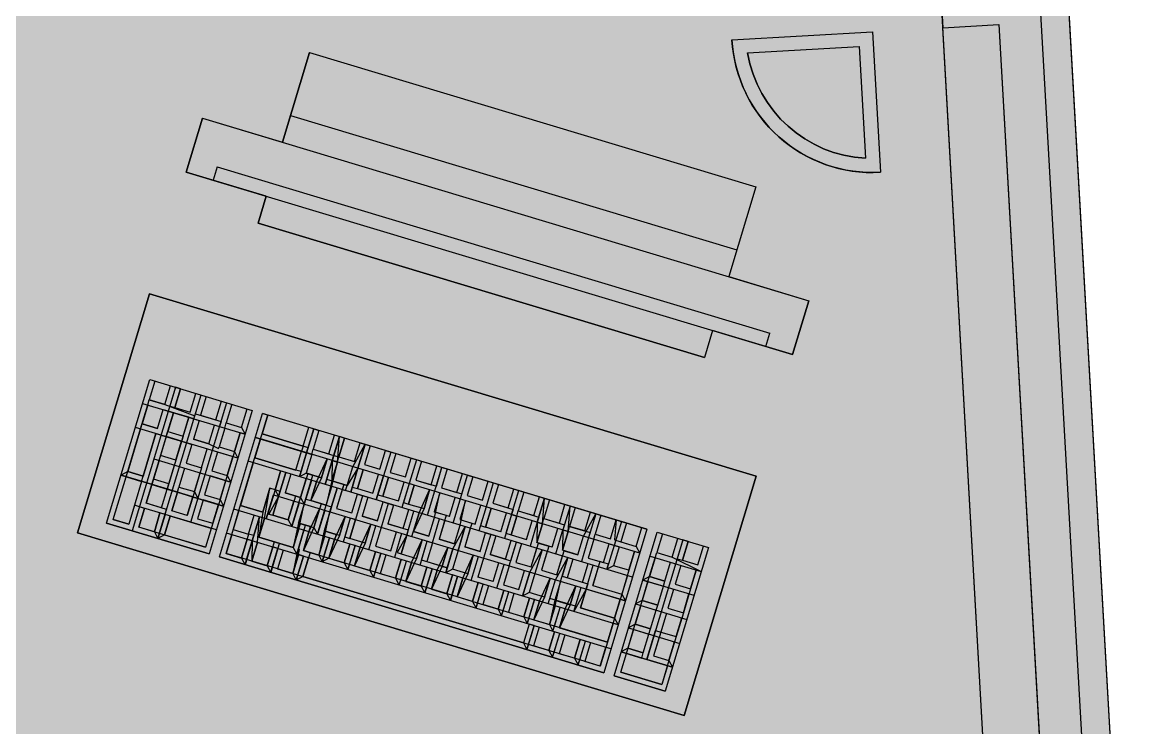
# Model space of a CAD drawing. Header units: millimetres. Extents: x 0 to 199210, y 0 to 94205.
# Drawn here: x 102421 to 103210, y 10388 to 10889 of the extents above; entities that cross this region are included whole.
import ezdxf

# ---------------------------------------------------------------- set-up
doc = ezdxf.new("R2010")
doc.units = ezdxf.units.MM
doc.layers.get('Defpoints').update_dxf_attribs({"color": 142})
doc.layers.add('0-L-FUR', color=11, linetype='Continuous')
doc.layers.add('2. WAL', color=2, linetype='Continuous')
picture_1 = doc.add_image_def('image1.jpg', size_in_pixel=(707, 1000))

# ---------------------------------------------------------------- blocks, each defined once
blk = doc.blocks.new('230713_3_desk')
at = {"layer": '2. WAL'}
h = blk.add_hatch(color=255, dxfattribs=at)
h.dxf.hatch_style = 1
edge = h.paths.add_edge_path()
edge.add_line((850, 0), (850, -190))
edge.add_line((850, -190), (1160, -190))
edge.add_line((1160, -190), (1160, -200))
edge.add_line((1160, -200), (1169, -190))
edge.add_line((1169, -190), (1175, -190))
edge.add_arc((-3232.5, -400), 4412.5, -2.72786, 2.72786, ccw=False)
edge.add_line((1175, -610), (1169, -610))
edge.add_line((1169, -610), (1160, -600))
edge.add_line((1160, -600), (1160, -610))
edge.add_line((1160, -610), (850, -610))
edge.add_line((850, -610), (850, -967.67))
edge.add_arc((858.95, -1117.41), 150, 79.99266, 93.42245, ccw=False)
edge.add_line((885.02, -969.69), (885.02, -974.79))
edge.add_line((885.02, -974.79), (927.33, -973.48))
edge.add_arc((2727.24, -991.48), 1800, 172.28745, 179.42698, ccw=False)
edge.add_line((943.52, -749.92), (1034.2, -746.68))
edge.add_arc((1034.2, -729.91), 16.77, 243.57004, 270, ccw=False)
edge.add_arc((1035.94, -726.41), 20.67, 219.80557, 243.57004, ccw=False)
edge.add_arc((1038.66, -724.15), 24.21, 199.04355, 219.80557, ccw=False)
edge.add_arc((1042.92, -722.68), 28.72, 180, 199.04355, ccw=False)
edge.add_arc((1042.92, -722.95), 28.72, 151.36457, 179.45034, ccw=False)
edge.add_arc((1035.94, -718.94), 20.67, 116.42996, 151.85045, ccw=False)
edge.add_arc((1034.2, -715.44), 16.77, 90, 116.42996, ccw=False)
edge.add_line((1034.2, -698.68), (1093.5, -698.68))
edge.add_line((1093.5, -698.68), (1091.33, -691.19))
edge.add_line((1091.33, -691.19), (1086.47, -692.77))
edge.add_arc((1218.9, -622.33), 150, 188.8187, 208.00734, ccw=False)
edge.add_line((1070.68, -645.33), (1076.07, -643.57))
edge.add_line((1076.07, -643.57), (1074.52, -638.8))
edge.add_line((1074.52, -638.8), (1103.05, -629.53))
edge.add_line((1103.05, -629.53), (1104.6, -634.3))
edge.add_line((1104.6, -634.3), (1110, -632.55))
edge.add_arc((976.56, -701.07), 150, 7.99266, 27.1813, ccw=False)
edge.add_line((1125.11, -680.21), (1120.21, -681.8))
edge.add_line((1120.21, -681.8), (1126.28, -698.68))
edge.add_line((1126.28, -698.68), (1262.2, -698.68))
edge.add_arc((1262.2, -1285.13), 586.45, 87.80986, 90, ccw=False)
edge.add_arc((1273.32, -994.51), 295.62, 84.7249, 87.80986, ccw=False)
edge.add_arc((1289.59, -818.26), 118.63, 77.37038, 84.7249, ccw=False)
edge.add_arc((1288.4, -722.68), 33.8, 22.72725, 36.63222, ccw=False)
edge.add_line((1319.58, -709.62), (1339.03, -709.62))
edge.add_arc((1339.03, -785.92), 76.3, 28.15329, 90, ccw=False)
edge.add_line((1406.31, -749.92), (1440.89, -749.92))
edge.add_arc((1440.89, -759.92), 10, 7.43298, 90, ccw=False)
edge.add_arc((-334.07, -991.48), 1800, 6.65759, 7.43298, ccw=False)
edge.add_arc((1558.81, -889.9), 150, 116.8187, 134.43551, ccw=False)
edge.add_line((1491.14, -756.04), (1494.47, -760.63))
edge.add_line((1494.47, -760.63), (1498.53, -757.68))
edge.add_line((1498.53, -757.68), (1516.17, -781.95))
edge.add_line((1516.17, -781.95), (1512.1, -784.9))
edge.add_line((1512.1, -784.9), (1515.44, -789.49))
edge.add_arc((1409.04, -683.76), 150, 295.99266, 315.1813, ccw=False)
edge.add_line((1474.78, -818.59), (1471.77, -814.46))
edge.add_line((1471.77, -814.46), (1458.21, -824.96))
edge.add_arc((-334.07, -991.48), 1800, -5.21409, 5.30802, ccw=False)
edge.add_line((1458.49, -1155.06), (1471.81, -1165.39))
edge.add_line((1471.81, -1165.39), (1474.84, -1161.23))
edge.add_arc((1409.1, -1296.05), 150, 44.8187, 64.00734, ccw=False)
edge.add_line((1515.5, -1190.32), (1512.16, -1194.91))
edge.add_line((1512.16, -1194.91), (1516.23, -1197.87))
edge.add_line((1516.23, -1197.87), (1498.59, -1222.14))
edge.add_line((1498.59, -1222.14), (1494.53, -1219.18))
edge.add_line((1494.53, -1219.18), (1491.2, -1223.77))
edge.add_arc((1558.87, -1089.91), 150, 225.71071, 243.1813, ccw=False)
edge.add_arc((-334.07, -991.48), 1800, 352.65482, 353.43485, ccw=False)
edge.add_arc((1441.24, -1220.33), 10, 270, 352.65482, ccw=False)
edge.add_line((1441.24, -1230.33), (1406.31, -1230.33))
edge.add_arc((1339.03, -1194.33), 76.3, 270, 331.84671, ccw=False)
edge.add_line((1339.03, -1270.63), (1319.58, -1270.63))
edge.add_arc((1288.4, -1257.57), 33.8, 325.79676, 337.27275, ccw=False)
edge.add_arc((1315.13, -1276.57), 1.23, 282.5659, 360, ccw=False)
edge.add_arc((1289.59, -1161.98), 118.63, 275.2751, 282.5659, ccw=False)
edge.add_arc((1273.32, -985.74), 295.62, 272.19014, 275.2751, ccw=False)
edge.add_arc((1262.2, -695.12), 586.45, 270, 272.19014, ccw=False)
edge.add_line((1262.2, -1281.57), (1126.28, -1281.57))
edge.add_line((1126.28, -1281.57), (1120.21, -1298.44))
edge.add_line((1120.21, -1298.44), (1125.11, -1300.03))
edge.add_arc((976.56, -1279.18), 150, 332.8187, 352.00734, ccw=False)
edge.add_line((1110, -1347.7), (1104.6, -1345.94))
edge.add_line((1104.6, -1345.94), (1103.05, -1350.72))
edge.add_line((1103.05, -1350.72), (1074.52, -1341.45))
edge.add_line((1074.52, -1341.45), (1076.07, -1336.67))
edge.add_line((1076.07, -1336.67), (1070.68, -1334.92))
edge.add_arc((1218.9, -1357.92), 150, 151.99266, 171.1813, ccw=False)
edge.add_line((1086.47, -1287.48), (1091.33, -1289.06))
edge.add_line((1091.33, -1289.06), (1093.5, -1281.57))
edge.add_line((1093.5, -1281.57), (1034.2, -1281.57))
edge.add_arc((1034.2, -1264.8), 16.77, 243.57004, 270, ccw=False)
edge.add_arc((1035.94, -1261.31), 20.67, 219.80557, 243.57004, ccw=False)
edge.add_arc((1038.66, -1259.04), 24.21, 199.04355, 219.80557, ccw=False)
edge.add_arc((1042.92, -1257.57), 28.72, 180, 199.04355, ccw=False)
edge.add_arc((1042.92, -1257.84), 28.72, 151.36457, 179.45034, ccw=False)
edge.add_arc((1035.94, -1253.83), 20.67, 116.42996, 151.85045, ccw=False)
edge.add_arc((1034.2, -1250.34), 16.77, 90, 116.42996, ccw=False)
edge.add_line((1034.2, -1233.57), (943.15, -1230.33))
edge.add_arc((2727.24, -991.48), 1800, 180.4774, 187.62518, ccw=False)
edge.add_line((927.3, -1006.48), (885.02, -1005.16))
edge.add_line((885.02, -1005.16), (885.02, -1010.31))
edge.add_arc((858.95, -862.59), 150, 266.57755, 280.00734, ccw=False)
edge.add_line((850, -1012.33), (850, -2355))
edge.add_line((850, -2355), (181.32, -2355))
edge.add_line((181.32, -2355), (181.32, -2517.28))
edge.add_arc((161.32, -2517.28), 20, -90, 0, ccw=False)
edge.add_line((161.32, -2537.29), (151.32, -2537.29))
edge.add_arc((151.32, -2517.28), 20, 180, 270, ccw=False)
edge.add_line((131.31, -2517.28), (131.31, -2355))
edge.add_line((131.31, -2355), (111.31, -2355))
edge.add_line((111.31, -2355), (111.31, -2528.8))
edge.add_arc((71.31, -2528.8), 40, 294.83459, 360, ccw=False)
edge.add_arc((-101.34, -2230.73), 384.31, 240.46434, 299.53566, ccw=False)
edge.add_arc((-273.99, -2528.8), 40, 180, 245.16541, ccw=False)
edge.add_line((-314, -2528.8), (-314, -2355))
edge.add_line((-314, -2355), (-334, -2355))
edge.add_line((-334, -2355), (-334, -2517.28))
edge.add_arc((-354, -2517.28), 20, -90, 0, ccw=False)
edge.add_line((-354, -2537.29), (-364, -2537.29))
edge.add_arc((-364, -2517.28), 20, 180, 270, ccw=False)
edge.add_line((-384.01, -2517.28), (-384.01, -2355))
edge.add_line((-384.01, -2355), (-850, -2355))
edge.add_line((-850, -2355), (-850, -1012.33))
edge.add_arc((-858.95, -862.59), 150, 259.99266, 273.42245, ccw=False)
edge.add_line((-885.02, -1010.31), (-885.02, -1005.16))
edge.add_line((-885.02, -1005.16), (-927.3, -1006.48))
edge.add_arc((-2727.24, -991.48), 1800, 352.37482, 359.5226, ccw=False)
edge.add_line((-943.15, -1230.33), (-1034.2, -1233.57))
edge.add_arc((-1034.2, -1250.34), 16.77, 63.57004, 90, ccw=False)
edge.add_arc((-1035.74, -1253.93), 20.67, 28.65303, 64.19026, ccw=False)
edge.add_arc((-1042.92, -1257.57), 28.72, 0, 28.14955, ccw=False)
edge.add_arc((-1042.92, -1257.29), 28.72, 331.36457, 359.45034, ccw=False)
edge.add_arc((-1035.94, -1261.31), 20.67, 296.42996, 331.85045, ccw=False)
edge.add_arc((-1034.2, -1264.8), 16.77, 270, 296.42996, ccw=False)
edge.add_line((-1034.2, -1281.57), (-1093.5, -1281.57))
edge.add_line((-1093.5, -1281.57), (-1091.33, -1289.06))
edge.add_line((-1091.33, -1289.06), (-1086.47, -1287.48))
edge.add_arc((-1218.9, -1357.92), 150, 8.8187, 28.00734, ccw=False)
edge.add_line((-1070.68, -1334.92), (-1076.07, -1336.67))
edge.add_line((-1076.07, -1336.67), (-1074.52, -1341.45))
edge.add_line((-1074.52, -1341.45), (-1103.05, -1350.72))
edge.add_line((-1103.05, -1350.72), (-1104.6, -1345.94))
edge.add_line((-1104.6, -1345.94), (-1110, -1347.7))
edge.add_arc((-976.56, -1279.18), 150, 187.99266, 207.1813, ccw=False)
edge.add_line((-1125.11, -1300.03), (-1120.21, -1298.44))
edge.add_line((-1120.21, -1298.44), (-1126.28, -1281.57))
edge.add_line((-1126.28, -1281.57), (-1262.2, -1281.57))
edge.add_arc((-1262.2, -695.12), 586.45, 267.80986, 270, ccw=False)
edge.add_arc((-1273.32, -985.74), 295.62, 264.7249, 267.80986, ccw=False)
edge.add_arc((-1289.59, -1161.98), 118.63, 257.37038, 264.7249, ccw=False)
edge.add_arc((-1288.4, -1257.57), 33.8, 202.72725, 216.63222, ccw=False)
edge.add_line((-1319.58, -1270.63), (-1339.03, -1270.63))
edge.add_arc((-1339.03, -1194.33), 76.3, 208.15329, 270, ccw=False)
edge.add_line((-1406.31, -1230.33), (-1441.24, -1230.33))
edge.add_arc((-1441.24, -1220.33), 10, 187.34518, 270, ccw=False)
edge.add_arc((334.07, -991.48), 1800, 186.56515, 187.34518, ccw=False)
edge.add_arc((-1558.87, -1089.91), 150, 296.8187, 314.28929, ccw=False)
edge.add_line((-1491.2, -1223.77), (-1494.53, -1219.18))
edge.add_line((-1494.53, -1219.18), (-1498.59, -1222.14))
edge.add_line((-1498.59, -1222.14), (-1516.23, -1197.87))
edge.add_line((-1516.23, -1197.87), (-1512.16, -1194.91))
edge.add_line((-1512.16, -1194.91), (-1515.5, -1190.32))
edge.add_arc((-1409.1, -1296.05), 150, 115.99266, 135.1813, ccw=False)
edge.add_line((-1474.84, -1161.23), (-1471.81, -1165.39))
edge.add_line((-1471.81, -1165.39), (-1458.49, -1155.06))
edge.add_arc((334.07, -991.48), 1800, 174.69198, 185.21409, ccw=False)
edge.add_line((-1458.21, -824.96), (-1471.77, -814.46))
edge.add_line((-1471.77, -814.46), (-1474.78, -818.59))
edge.add_arc((-1409.04, -683.76), 150, 224.8187, 244.00734, ccw=False)
edge.add_line((-1515.44, -789.49), (-1512.1, -784.9))
edge.add_line((-1512.1, -784.9), (-1516.17, -781.95))
edge.add_line((-1516.17, -781.95), (-1498.53, -757.68))
edge.add_line((-1498.53, -757.68), (-1494.47, -760.63))
edge.add_line((-1494.47, -760.63), (-1491.14, -756.04))
edge.add_arc((-1558.81, -889.9), 150, 45.56449, 63.1813, ccw=False)
edge.add_arc((334.07, -991.48), 1800, 172.56702, 173.34241, ccw=False)
edge.add_arc((-1440.89, -759.92), 10, 90, 172.56702, ccw=False)
edge.add_line((-1440.89, -749.92), (-1406.31, -749.92))
edge.add_arc((-1339.03, -785.92), 76.3, 90, 151.84671, ccw=False)
edge.add_line((-1339.03, -709.62), (-1319.58, -709.62))
edge.add_arc((-1288.4, -722.68), 33.8, 145.79676, 157.27275, ccw=False)
edge.add_arc((-1315.13, -703.68), 1.23, 102.5659, 180, ccw=False)
edge.add_arc((-1289.59, -818.26), 118.63, 95.2751, 102.5659, ccw=False)
edge.add_arc((-1273.32, -994.51), 295.62, 92.19014, 95.2751, ccw=False)
edge.add_arc((-1262.2, -1285.13), 586.45, 90, 92.19014, ccw=False)
edge.add_line((-1262.2, -698.68), (-1126.28, -698.68))
edge.add_line((-1126.28, -698.68), (-1120.21, -681.8))
edge.add_line((-1120.21, -681.8), (-1125.11, -680.21))
edge.add_arc((-976.56, -701.07), 150, 152.8187, 172.00734, ccw=False)
edge.add_line((-1110, -632.55), (-1104.6, -634.3))
edge.add_line((-1104.6, -634.3), (-1103.05, -629.53))
edge.add_line((-1103.05, -629.53), (-1074.52, -638.8))
edge.add_line((-1074.52, -638.8), (-1076.07, -643.57))
edge.add_line((-1076.07, -643.57), (-1070.68, -645.33))
edge.add_arc((-1218.9, -622.33), 150, 331.99266, 351.1813, ccw=False)
edge.add_line((-1086.47, -692.77), (-1091.33, -691.19))
edge.add_line((-1091.33, -691.19), (-1093.5, -698.68))
edge.add_line((-1093.5, -698.68), (-1034.2, -698.68))
edge.add_arc((-1034.2, -715.44), 16.77, 63.57004, 90, ccw=False)
edge.add_arc((-1035.74, -719.04), 20.67, 28.65303, 64.19026, ccw=False)
edge.add_arc((-1042.92, -722.68), 28.72, 0, 28.14955, ccw=False)
edge.add_arc((-1042.92, -722.4), 28.72, 331.36457, 359.45034, ccw=False)
edge.add_arc((-1035.94, -726.41), 20.67, 296.42996, 331.85045, ccw=False)
edge.add_arc((-1034.2, -729.91), 16.77, 270, 296.42996, ccw=False)
edge.add_line((-1034.2, -746.68), (-943.52, -749.92))
edge.add_arc((-2727.24, -991.48), 1800, 0.57302, 7.71255, ccw=False)
edge.add_line((-927.33, -973.48), (-885.02, -974.79))
edge.add_line((-885.02, -974.79), (-885.02, -969.69))
edge.add_arc((-858.95, -1117.41), 150, 86.57755, 100.00734, ccw=False)
edge.add_line((-850, -967.67), (-850, -610))
edge.add_line((-850, -610), (-1160, -610))
edge.add_line((-1160, -610), (-1160, -600))
edge.add_line((-1160, -600), (-1169, -610))
edge.add_line((-1169, -610), (-1175, -610))
edge.add_arc((3232.5, -400), 4412.5, 177.27214, 182.72786, ccw=False)
edge.add_line((-1175, -190), (-1169, -190))
edge.add_line((-1169, -190), (-1160, -200))
edge.add_line((-1160, -200), (-1160, -190))
edge.add_line((-1160, -190), (-850, -190))
edge.add_line((-850, -190), (-850, 0))
edge.add_line((-850, 0), (850, 0))
edge = h.paths.add_edge_path()
edge.add_arc((71.31, -2635.13), 40, 290.13677, 360, ccw=False)
edge.add_arc((-101.34, -2255.25), 457.17, 245.93495, 294.06505, ccw=False)
edge.add_arc((-273.99, -2635.13), 40, 180, 249.86323, ccw=False)
edge.add_arc((-273.99, -2635.13), 40, 69.86323, 180, ccw=False)
edge.add_arc((-101.34, -2252.78), 379.63, 245.25947, 294.74053)
edge.add_arc((71.31, -2635.13), 40, 0, 110.13677, ccw=False)
at = {"layer": '0-L-FUR'}
for p, q in [((760, -2335), (760, -1535)), ((309.78, -1576.95), (286.98, -1639.59)), ((309.78, -1576.95), (620.97, -1690.22)), ((610, -1585), (710, -1585)), ((710, -1585), (710, -1685)), ((760, -2285), (760, -1585)), ((760, -1585), (800, -1585)), ((800, -1585), (800, -2285)), ((620.56, -1595), (700, -1595)), ((700, -1595), (700, -1674.44)), ((231.14, -1619.27), (217.46, -1656.86)), ((217.46, -1656.86), (231.14, -1619.27)), ((231.14, -1619.27), (654.01, -1773.18)), ((293.82, -1620.8), (605.01, -1734.07)), ((217.46, -1656.86), (640.33, -1810.77)), ((239.68, -1654.3), (236.26, -1663.7)), ((239.68, -1654.3), (624.95, -1794.53)), ((273.3, -1677.18), (266.45, -1695.97)), ((266.45, -1695.97), (577.65, -1809.24)), ((620.97, -1690.22), (598.17, -1752.86)), ((186.6, -1741.65), (125.91, -1908.39)), ((609.46, -1895.56), (186.6, -1741.65)), ((186.6, -1741.65), (186.6, -1741.65)), ((186.6, -1741.65), (186.6, -1741.65)), ((640.33, -1810.77), (654.01, -1773.18)), ((654.01, -1773.18), (640.33, -1810.77)), ((584.49, -1790.45), (577.65, -1809.24)), ((621.53, -1803.93), (624.95, -1794.53)), ((146.89, -1902.57), (183.31, -1802.49)), ((186.88, -1803.79), (182.11, -1816.9)), ((183.31, -1802.49), (254.78, -1828.51)), ((201.19, -1809), (164.76, -1909.07)), ((192.84, -1820.81), (197.61, -1807.7)), ((204.76, -1810.3), (199.99, -1823.41)), ((210.72, -1827.32), (215.49, -1814.21)), ((180.81, -1820.48), (176.04, -1833.59)), ((177.24, -1819.18), (248.71, -1845.19)), ((192.84, -1820.81), (182.11, -1816.9)), ((182.64, -1915.58), (219.06, -1815.51)), ((206.59, -1905.4), (236.94, -1822.01)), ((222.64, -1816.81), (217.87, -1829.92)), ((228.59, -1833.82), (233.37, -1820.71)), ((186.77, -1837.49), (191.54, -1824.38)), ((198.69, -1826.99), (193.92, -1840.1)), ((212.99, -1832.19), (195.11, -1825.69)), ((195.11, -1825.69), (212.99, -1832.19)), ((209.42, -1830.89), (198.69, -1826.99)), ((199.99, -1823.41), (210.72, -1827.32)), ((217.87, -1829.92), (228.59, -1833.82)), ((254.78, -1828.51), (218.36, -1928.58)), ((240.52, -1823.31), (235.74, -1836.42)), ((246.47, -1840.33), (251.24, -1827.22)), ((174.74, -1837.17), (163.91, -1866.92)), ((163.91, -1866.92), (174.74, -1837.17)), ((242.63, -1861.88), (171.16, -1835.86)), ((186.77, -1837.49), (176.04, -1833.59)), ((204.64, -1844), (209.42, -1830.89)), ((216.57, -1833.49), (211.79, -1846.6)), ((222.52, -1850.51), (227.29, -1837.4)), ((225.51, -1931.18), (261.93, -1831.11)), ((235.74, -1836.42), (246.47, -1840.33)), ((265.51, -1832.41), (260.73, -1845.52)), ((260.73, -1845.52), (265.51, -1832.41)), ((529.97, -1928.67), (261.93, -1831.11)), ((174.63, -1870.83), (185.46, -1841.07)), ((185.46, -1841.07), (174.63, -1870.83)), ((192.62, -1843.67), (187.86, -1856.74)), ((189.04, -1842.37), (206.92, -1848.88)), ((203.34, -1847.58), (192.62, -1843.67)), ((192.62, -1843.67), (203.34, -1847.58)), ((193.92, -1840.1), (204.64, -1844)), ((234.44, -1840), (229.67, -1853.11)), ((240.4, -1857.01), (245.17, -1843.9)), ((260.73, -1845.52), (289.34, -1855.93)), ((289.34, -1855.93), (260.73, -1845.52)), ((289.34, -1855.93), (294.11, -1842.82)), ((289.34, -1855.93), (294.11, -1842.82)), ((291.61, -1860.81), (297.68, -1844.12)), ((297.68, -1844.12), (291.61, -1860.81)), ((301.26, -1845.42), (296.49, -1858.53)), ((301.26, -1845.42), (296.49, -1858.53)), ((198.58, -1860.65), (203.34, -1847.58)), ((210.49, -1850.18), (205.74, -1863.25)), ((222.52, -1850.51), (211.79, -1846.6)), ((216.46, -1867.15), (221.22, -1854.08)), ((229.67, -1853.11), (240.4, -1857.01)), ((259.43, -1849.1), (254.66, -1862.21)), ((254.66, -1862.21), (259.43, -1849.1)), ((291.61, -1860.81), (255.86, -1847.79)), ((255.86, -1847.79), (291.61, -1860.81)), ((523.9, -1945.35), (259.43, -1849.1)), ((288.04, -1859.51), (259.43, -1849.1)), ((307.21, -1862.44), (311.99, -1849.33)), ((307.21, -1862.44), (311.99, -1849.33)), ((309.49, -1867.31), (315.56, -1850.63)), ((315.56, -1850.63), (309.49, -1867.31)), ((319.14, -1851.93), (314.37, -1865.04)), ((319.14, -1851.93), (314.37, -1865.04)), ((186.56, -1860.32), (181.79, -1873.43)), ((182.98, -1859.02), (236.57, -1878.52)), ((198.58, -1860.65), (187.86, -1856.74)), ((228.37, -1856.69), (223.61, -1869.76)), ((234.34, -1873.66), (239.1, -1860.59)), ((254.66, -1862.21), (283.26, -1872.62)), ((283.26, -1872.62), (254.66, -1862.21)), ((283.26, -1872.62), (288.04, -1859.51)), ((283.26, -1872.62), (288.04, -1859.51)), ((285.54, -1877.49), (291.61, -1860.81)), ((291.61, -1860.81), (285.54, -1877.49)), ((295.19, -1862.11), (290.42, -1875.22)), ((295.19, -1862.11), (290.42, -1875.22)), ((296.49, -1858.53), (307.21, -1862.44)), ((296.49, -1858.53), (307.21, -1862.44)), ((325.09, -1868.94), (329.86, -1855.83)), ((325.09, -1868.94), (329.86, -1855.83)), ((333.44, -1857.14), (327.37, -1873.82)), ((327.37, -1873.82), (333.44, -1857.14)), ((336.98, -1858.42), (332.2, -1871.53)), ((342.93, -1875.44), (347.7, -1862.33)), ((176.91, -1875.7), (159.03, -1869.2)), ((159.03, -1869.2), (176.91, -1875.7)), ((163.91, -1866.92), (174.63, -1870.83)), ((163.91, -1866.92), (174.63, -1870.83)), ((192.51, -1877.33), (197.28, -1864.22)), ((204.43, -1866.83), (199.66, -1879.94)), ((205.74, -1863.25), (216.46, -1867.15)), ((223.61, -1869.76), (234.34, -1873.66)), ((253.36, -1865.78), (242.53, -1895.54)), ((253.36, -1865.78), (242.53, -1895.54)), ((517.83, -1962.04), (249.78, -1864.48)), ((301.14, -1879.12), (305.91, -1866.01)), ((301.14, -1879.12), (305.91, -1866.01)), ((303.42, -1884), (309.49, -1867.31)), ((309.49, -1867.31), (303.42, -1884)), ((313.06, -1868.62), (308.29, -1881.73)), ((313.06, -1868.62), (308.29, -1881.73)), ((314.37, -1865.04), (325.09, -1868.94)), ((314.37, -1865.04), (325.09, -1868.94)), ((351.28, -1863.63), (345.2, -1880.31)), ((354.85, -1864.93), (350.08, -1878.04)), ((360.81, -1881.94), (365.58, -1868.83)), ((369.15, -1870.14), (363.08, -1886.82)), ((151.76, -1900.29), (162.61, -1870.5)), ((173.33, -1874.4), (162.49, -1904.2)), ((173.33, -1874.4), (162.61, -1870.5)), ((173.33, -1874.4), (162.61, -1870.5)), ((180.48, -1877), (175.71, -1890.11)), ((176.91, -1875.7), (194.79, -1882.21)), ((194.79, -1882.21), (176.91, -1875.7)), ((191.21, -1880.91), (180.48, -1877)), ((180.48, -1877), (191.21, -1880.91)), ((192.51, -1877.33), (181.79, -1873.43)), ((210.39, -1883.84), (215.16, -1870.73)), ((222.31, -1873.33), (217.54, -1886.44)), ((228.27, -1890.35), (233.04, -1877.24)), ((267.67, -1885.79), (272.43, -1872.72)), ((272.43, -1872.72), (267.67, -1885.79)), ((269.95, -1890.67), (276, -1874.02)), ((276, -1874.02), (269.95, -1890.67)), ((279.58, -1875.32), (274.82, -1888.4)), ((279.58, -1875.32), (274.82, -1888.4)), ((290.42, -1875.22), (301.14, -1879.12)), ((301.14, -1879.12), (290.42, -1875.22)), ((319.02, -1885.63), (323.79, -1872.52)), ((319.02, -1885.63), (323.79, -1872.52)), ((327.37, -1873.82), (321.29, -1890.51)), ((321.29, -1890.51), (327.37, -1873.82)), ((330.9, -1875.11), (326.13, -1888.22)), ((332.2, -1871.53), (342.93, -1875.44)), ((350.08, -1878.04), (360.81, -1881.94)), ((372.73, -1871.44), (367.96, -1884.55)), ((374.89, -1910.01), (387.03, -1876.64)), ((378.68, -1888.45), (383.46, -1875.34)), ((390.61, -1877.94), (385.84, -1891.05)), ((186.44, -1894.02), (191.21, -1880.91)), ((198.36, -1883.51), (193.59, -1896.62)), ((212.66, -1888.72), (194.79, -1882.21)), ((194.79, -1882.21), (212.66, -1888.72)), ((209.09, -1887.41), (198.36, -1883.51)), ((198.36, -1883.51), (209.09, -1887.41)), ((199.66, -1879.94), (210.39, -1883.84)), ((258.02, -1901.18), (264.1, -1884.49)), ((258.02, -1901.18), (264.1, -1884.49)), ((267.67, -1885.79), (264.1, -1884.49)), ((285.55, -1892.3), (290.31, -1879.23)), ((285.55, -1892.3), (290.31, -1879.23)), ((293.88, -1880.53), (287.82, -1897.18)), ((287.82, -1897.18), (293.88, -1880.53)), ((297.46, -1881.83), (292.7, -1894.9)), ((297.46, -1881.83), (292.7, -1894.9)), ((303.43, -1898.81), (308.18, -1885.73)), ((303.43, -1898.81), (308.18, -1885.73)), ((308.29, -1881.73), (319.02, -1885.63)), ((319.02, -1885.63), (308.29, -1881.73)), ((336.86, -1892.12), (341.63, -1879.01)), ((339.13, -1897), (345.2, -1880.31)), ((345.2, -1880.31), (339.13, -1897)), ((348.78, -1881.62), (344.01, -1894.73)), ((354.73, -1898.63), (359.51, -1885.52)), ((367.96, -1884.55), (378.68, -1888.45)), ((392.76, -1916.52), (404.91, -1883.15)), ((396.56, -1894.96), (401.33, -1881.85)), ((408.48, -1884.45), (403.71, -1897.56)), ((174.41, -1893.69), (169.64, -1906.8)), ((224.43, -1911.89), (170.84, -1892.39)), ((186.44, -1894.02), (175.71, -1890.11)), ((204.32, -1900.52), (209.09, -1887.41)), ((216.24, -1890.02), (211.47, -1903.13)), ((230.5, -1895.21), (212.66, -1888.72)), ((212.66, -1888.72), (230.5, -1895.21)), ((226.96, -1893.92), (216.24, -1890.02)), ((216.24, -1890.02), (226.96, -1893.92)), ((217.54, -1886.44), (228.27, -1890.35)), ((222.19, -1907.03), (226.96, -1893.92)), ((260.3, -1906.05), (266.37, -1889.37)), ((266.37, -1889.37), (260.3, -1906.05)), ((269.95, -1890.67), (265.17, -1903.78)), ((269.95, -1890.67), (265.17, -1903.78)), ((266.37, -1889.37), (511.77, -1978.69)), ((274.82, -1888.4), (285.55, -1892.3)), ((285.55, -1892.3), (274.82, -1888.4)), ((311.76, -1887.04), (305.7, -1903.68)), ((305.7, -1903.68), (311.76, -1887.04)), ((315.33, -1888.34), (310.58, -1901.41)), ((315.33, -1888.34), (310.58, -1901.41)), ((321.26, -1905.3), (326.02, -1892.23)), ((329.6, -1893.53), (323.54, -1910.18)), ((326.13, -1888.22), (336.86, -1892.12)), ((363.08, -1886.82), (357.01, -1903.51)), ((366.66, -1888.12), (361.89, -1901.23)), ((372.61, -1905.14), (377.38, -1892.03)), ((385.84, -1891.05), (396.56, -1894.96)), ((414.44, -1901.46), (419.21, -1888.35)), ((422.75, -1889.64), (416.67, -1906.33)), ((426.32, -1890.94), (421.55, -1904.05)), ((151.76, -1900.29), (162.49, -1904.2)), ((180.37, -1910.7), (185.14, -1897.59)), ((188.71, -1898.89), (182.64, -1915.58)), ((187.52, -1913.31), (192.29, -1900.2)), ((220.89, -1910.61), (192.29, -1900.2)), ((204.32, -1900.52), (193.59, -1896.62)), ((241.23, -1899.11), (236.46, -1912.22)), ((241.23, -1899.11), (236.46, -1912.22)), ((505.69, -1995.37), (237.65, -1897.81)), ((242.53, -1895.54), (258.02, -1901.18)), ((258.02, -1901.18), (242.53, -1895.54)), ((275.9, -1907.68), (280.67, -1894.57)), ((275.9, -1907.68), (280.67, -1894.57)), ((284.25, -1895.88), (278.17, -1912.56)), ((278.17, -1912.56), (284.25, -1895.88)), ((287.82, -1897.18), (283.05, -1910.29)), ((287.82, -1897.18), (283.05, -1910.29)), ((292.7, -1894.9), (303.43, -1898.81)), ((303.43, -1898.81), (292.7, -1894.9)), ((293.78, -1914.19), (298.55, -1901.08)), ((293.78, -1914.19), (298.55, -1901.08)), ((310.58, -1901.41), (321.26, -1905.3)), ((333.17, -1894.83), (328.41, -1907.9)), ((339.14, -1911.81), (343.9, -1898.73)), ((347.47, -1900.04), (341.42, -1916.68)), ((344.01, -1894.73), (354.73, -1898.63)), ((351.05, -1901.34), (346.29, -1914.41)), ((361.89, -1901.23), (372.61, -1905.14)), ((384.53, -1894.63), (379.76, -1907.74)), ((390.49, -1911.64), (395.26, -1898.53)), ((402.41, -1901.14), (397.64, -1914.25)), ((403.76, -1897.58), (414.49, -1901.48)), ((432.28, -1907.96), (437.05, -1894.85)), ((434.55, -1912.83), (440.62, -1896.15)), ((444.2, -1897.45), (439.43, -1910.56)), ((450.15, -1914.46), (454.93, -1901.35)), ((548.78, -2062.3), (609.46, -1895.56)), ((609.46, -1895.56), (609.46, -1895.56)), ((609.46, -1895.56), (609.46, -1895.56)), ((125.91, -1908.39), (548.78, -2062.3)), ((125.91, -1908.39), (125.91, -1908.39)), ((125.91, -1908.39), (125.91, -1908.39)), ((146.89, -1902.57), (218.36, -1928.58)), ((180.37, -1910.7), (169.64, -1906.8)), ((211.47, -1903.13), (222.19, -1907.03)), ((247.18, -1916.13), (251.95, -1903.02)), ((247.18, -1916.13), (251.95, -1903.02)), ((255.53, -1904.32), (249.46, -1921)), ((249.46, -1921), (255.53, -1904.32)), ((259.1, -1905.62), (254.33, -1918.73)), ((254.33, -1918.73), (259.1, -1905.62)), ((265.17, -1903.78), (275.9, -1907.68)), ((275.9, -1907.68), (265.17, -1903.78)), ((296.05, -1919.07), (302.12, -1902.38)), ((302.12, -1902.38), (296.05, -1919.07)), ((305.7, -1903.68), (300.93, -1916.79)), ((305.7, -1903.68), (300.93, -1916.79)), ((311.65, -1920.7), (316.43, -1907.59)), ((319.96, -1908.87), (313.89, -1925.56)), ((339.14, -1911.81), (328.41, -1907.9)), ((357.02, -1918.31), (361.78, -1905.24)), ((359.29, -1923.19), (365.35, -1906.54)), ((368.93, -1907.84), (364.17, -1920.92)), ((390.49, -1911.64), (379.76, -1907.74)), ((408.37, -1918.15), (413.14, -1905.04)), ((416.67, -1906.33), (410.6, -1923.01)), ((420.25, -1907.63), (415.48, -1920.74)), ((421.55, -1904.05), (432.28, -1907.96)), ((452.43, -1919.34), (458.5, -1902.66)), ((462.08, -1903.96), (457.31, -1917.07)), ((468.03, -1920.97), (472.8, -1907.86)), ((476.38, -1909.16), (470.31, -1925.85)), ((187.52, -1913.31), (216.12, -1923.72)), ((220.89, -1910.61), (216.12, -1923.72)), ((235.15, -1915.8), (230.38, -1928.91)), ((235.15, -1915.8), (230.38, -1928.91)), ((499.62, -2012.06), (231.58, -1914.5)), ((236.46, -1912.22), (247.18, -1916.13)), ((236.46, -1912.22), (247.18, -1916.13)), ((278.17, -1927.41), (282.94, -1914.3)), ((282.94, -1914.3), (278.17, -1927.41)), ((280.44, -1932.28), (286.52, -1915.6)), ((286.52, -1915.6), (280.44, -1932.28)), ((283.05, -1910.29), (293.78, -1914.19)), ((283.05, -1910.29), (293.78, -1914.19)), ((290.09, -1916.9), (285.32, -1930.01)), ((290.09, -1916.9), (285.32, -1930.01)), ((311.65, -1920.7), (300.93, -1916.79)), ((323.54, -1910.18), (318.77, -1923.29)), ((329.49, -1927.19), (334.26, -1914.08)), ((331.77, -1932.07), (337.84, -1915.38)), ((341.42, -1916.68), (336.64, -1929.79)), ((357.02, -1918.31), (346.29, -1914.41)), ((374.9, -1924.82), (379.65, -1911.75)), ((377.17, -1929.7), (383.23, -1913.05)), ((386.8, -1914.35), (382.05, -1927.42)), ((397.64, -1914.25), (408.37, -1918.15)), ((426.2, -1924.64), (430.98, -1911.53)), ((434.55, -1912.83), (428.48, -1929.52)), ((438.13, -1914.13), (433.36, -1927.24)), ((439.43, -1910.56), (450.15, -1914.46)), ((457.31, -1917.07), (468.03, -1920.97)), ((479.95, -1910.46), (475.18, -1923.57)), ((485.91, -1927.48), (490.68, -1914.37)), ((494.26, -1915.67), (488.18, -1932.35)), ((497.83, -1916.97), (493.06, -1930.08)), ((241.11, -1932.81), (245.88, -1919.7)), ((241.11, -1932.81), (245.88, -1919.7)), ((249.46, -1921), (243.38, -1937.69)), ((243.38, -1937.69), (249.46, -1921)), ((253.03, -1922.31), (248.26, -1935.42)), ((253.03, -1922.31), (248.26, -1935.42)), ((254.33, -1918.73), (278.17, -1927.41)), ((278.17, -1927.41), (254.33, -1918.73)), ((296.05, -1933.91), (300.82, -1920.8)), ((296.05, -1933.91), (300.82, -1920.8)), ((304.39, -1922.1), (298.32, -1938.79)), ((298.32, -1938.79), (304.39, -1922.1)), ((307.97, -1923.4), (303.2, -1936.51)), ((307.97, -1923.4), (303.2, -1936.51)), ((329.49, -1927.19), (318.77, -1923.29)), ((347.37, -1933.7), (352.14, -1920.59)), ((355.72, -1921.89), (349.64, -1938.57)), ((359.29, -1923.19), (354.52, -1936.3)), ((374.9, -1924.82), (364.17, -1920.92)), ((392.77, -1931.33), (397.53, -1918.25)), ((395.05, -1936.2), (401.11, -1919.56)), ((404.68, -1920.86), (399.92, -1933.93)), ((410.61, -1937.82), (415.37, -1924.75)), ((426.2, -1924.64), (415.48, -1920.74)), ((444.08, -1931.15), (448.85, -1918.04)), ((452.43, -1919.34), (446.36, -1936.03)), ((456, -1920.64), (451.23, -1933.75)), ((461.96, -1937.66), (466.73, -1924.55)), ((485.91, -1927.48), (475.18, -1923.57)), ((503.75, -1933.97), (508.52, -1920.86)), ((512.09, -1922.16), (506.02, -1938.85)), ((515.67, -1923.46), (510.9, -1936.57)), ((225.51, -1931.18), (493.55, -2028.74)), ((230.38, -1928.91), (241.11, -1932.81)), ((241.11, -1932.81), (230.38, -1928.91)), ((258.99, -1939.32), (263.76, -1926.21)), ((258.99, -1939.32), (263.76, -1926.21)), ((261.26, -1944.2), (267.33, -1927.51)), ((267.33, -1927.51), (261.26, -1944.2)), ((270.91, -1928.81), (266.14, -1941.92)), ((270.91, -1928.81), (266.14, -1941.92)), ((276.86, -1945.83), (281.64, -1932.72)), ((276.86, -1945.83), (281.64, -1932.72)), ((285.32, -1930.01), (296.05, -1933.91)), ((296.05, -1933.91), (285.32, -1930.01)), ((313.89, -1940.4), (318.66, -1927.29)), ((322.23, -1928.6), (316.16, -1945.28)), ((325.81, -1929.9), (321.04, -1943.01)), ((336.64, -1929.79), (347.37, -1933.7)), ((365.25, -1940.2), (370.02, -1927.09)), ((367.52, -1945.08), (373.59, -1928.39)), ((377.17, -1929.7), (372.4, -1942.81)), ((392.77, -1931.33), (382.05, -1927.42)), ((418.94, -1926.05), (412.89, -1942.7)), ((422.52, -1927.35), (417.76, -1940.42)), ((428.49, -1944.33), (433.25, -1931.25)), ((430.76, -1949.2), (436.82, -1932.56)), ((433.36, -1927.24), (444.08, -1931.15)), ((464.23, -1942.53), (470.31, -1925.85)), ((473.88, -1927.15), (469.11, -1940.26)), ((479.84, -1944.16), (484.61, -1931.05)), ((488.18, -1932.35), (482.11, -1949.04)), ((493.06, -1930.08), (503.75, -1933.97)), ((529.97, -1928.67), (493.55, -2028.74)), ((500.7, -2031.34), (537.12, -1931.27)), ((521.62, -1940.48), (526.4, -1927.37)), ((540.7, -1932.57), (535.93, -1945.68)), ((537.12, -1931.27), (572.88, -1944.28)), ((248.26, -1935.42), (258.99, -1939.32)), ((258.99, -1939.32), (248.26, -1935.42)), ((285.21, -1934.02), (279.14, -1950.7)), ((279.14, -1950.7), (285.21, -1934.02)), ((288.79, -1935.32), (284.01, -1948.43)), ((284.01, -1948.43), (288.79, -1935.32)), ((303.2, -1936.51), (313.89, -1940.4)), ((331.76, -1946.91), (336.53, -1933.8)), ((340.11, -1935.1), (334.04, -1951.79)), ((343.68, -1936.4), (338.91, -1949.51)), ((349.64, -1953.42), (354.41, -1940.31)), ((354.52, -1936.3), (365.25, -1940.2)), ((383.12, -1946.71), (387.9, -1933.6)), ((391.47, -1934.9), (385.4, -1951.59)), ((395.05, -1936.2), (390.27, -1949.31)), ((410.61, -1937.82), (399.92, -1933.93)), ((400.96, -1953.2), (405.73, -1940.09)), ((428.49, -1944.33), (417.76, -1940.42)), ((440.4, -1933.86), (435.64, -1946.93)), ((446.37, -1950.83), (451.12, -1937.76)), ((454.7, -1939.06), (448.64, -1955.71)), ((461.96, -1937.66), (451.23, -1933.75)), ((458.27, -1940.36), (453.52, -1953.44)), ((479.84, -1944.16), (469.11, -1940.26)), ((491.76, -1933.66), (486.99, -1946.77)), ((497.67, -1950.66), (502.45, -1937.55)), ((506.02, -1938.85), (499.95, -1955.53)), ((509.6, -1940.15), (504.83, -1953.26)), ((510.9, -1936.57), (521.62, -1940.48)), ((555, -1937.78), (524.65, -2021.17)), ((546.65, -1949.59), (551.42, -1936.48)), ((558.58, -1939.08), (553.8, -1952.19)), ((266.14, -1941.92), (276.86, -1945.83)), ((276.86, -1945.83), (266.14, -1941.92)), ((284.01, -1948.43), (437.68, -2004.36)), ((437.68, -2004.36), (284.01, -1948.43)), ((321.04, -1943.01), (331.76, -1946.91)), ((351.91, -1958.3), (357.99, -1941.61)), ((361.56, -1942.91), (356.79, -1956.02)), ((367.52, -1959.93), (372.29, -1946.82)), ((375.86, -1948.12), (369.79, -1964.8)), ((372.4, -1942.81), (383.12, -1946.71)), ((403.24, -1958.08), (409.31, -1941.39)), ((412.89, -1942.7), (408.11, -1955.81)), ((418.84, -1959.71), (423.61, -1946.6)), ((421.11, -1964.59), (427.19, -1947.9)), ((435.64, -1946.93), (446.37, -1950.83)), ((464.24, -1957.34), (469, -1944.27)), ((466.52, -1962.22), (472.58, -1945.57)), ((476.15, -1946.87), (471.39, -1959.94)), ((486.99, -1946.77), (497.67, -1950.66)), ((515.55, -1957.16), (520.32, -1944.05)), ((531.05, -1947.96), (566.8, -1960.97)), ((535.93, -1945.68), (546.65, -1949.59)), ((572.88, -1944.28), (536.45, -2044.36)), ((564.53, -1956.09), (569.3, -1942.98)), ((349.64, -1953.42), (338.91, -1949.51)), ((356.79, -1956.02), (367.52, -1959.93)), ((379.44, -1949.42), (374.67, -1962.53)), ((385.39, -1966.43), (390.17, -1953.32)), ((393.74, -1954.62), (387.67, -1971.31)), ((400.96, -1953.2), (390.27, -1949.31)), ((397.28, -1955.91), (392.51, -1969.02)), ((418.84, -1959.71), (408.11, -1955.81)), ((430.76, -1949.2), (425.99, -1962.31)), ((436.72, -1966.22), (441.49, -1953.11)), ((445.06, -1954.41), (438.99, -1971.09)), ((448.64, -1955.71), (443.87, -1968.82)), ((453.52, -1953.44), (464.24, -1957.34)), ((482.12, -1963.85), (486.88, -1950.77)), ((484.39, -1968.72), (490.45, -1952.08)), ((489.23, -1966.43), (493.99, -1953.36)), ((515.55, -1957.16), (504.83, -1953.26)), ((534.63, -1949.26), (529.85, -1962.37)), ((540.58, -1966.27), (545.35, -1953.16)), ((552.5, -1955.76), (547.73, -1968.87)), ((553.8, -1952.19), (564.53, -1956.09)), ((374.67, -1962.53), (385.39, -1966.43)), ((374.67, -1962.53), (385.39, -1966.43)), ((403.23, -1972.92), (408, -1959.81)), ((405.51, -1977.8), (411.58, -1961.12)), ((415.16, -1962.42), (410.38, -1975.53)), ((425.99, -1962.31), (436.72, -1966.22)), ((454.59, -1972.72), (459.37, -1959.61)), ((456.87, -1977.6), (462.94, -1960.91)), ((466.52, -1962.22), (461.75, -1975.33)), ((482.12, -1963.85), (471.39, -1959.94)), ((514.25, -1960.74), (509.49, -1973.81)), ((560.73, -1977.65), (524.98, -1964.64)), ((529.85, -1962.37), (540.58, -1966.27)), ((558.46, -1972.78), (563.23, -1959.67)), ((403.23, -1972.92), (392.51, -1969.02)), ((421.11, -1979.43), (425.88, -1966.32)), ((423.38, -1984.31), (429.46, -1967.62)), ((433.03, -1968.92), (428.26, -1982.03)), ((438.99, -1985.94), (443.76, -1972.83)), ((454.59, -1972.72), (443.87, -1968.82)), ((472.47, -1979.23), (477.24, -1966.12)), ((474.75, -1984.11), (480.82, -1967.42)), ((479.62, -1981.83), (484.39, -1968.72)), ((489.23, -1966.43), (509.49, -1973.81)), ((528.55, -1965.94), (523.79, -1979.01)), ((534.52, -1982.92), (539.28, -1969.85)), ((546.43, -1972.45), (541.67, -1985.52)), ((547.73, -1968.87), (558.46, -1972.78)), ((421.11, -1979.43), (410.38, -1975.53)), ((447.33, -1974.13), (441.26, -1990.81)), ((450.91, -1975.43), (446.14, -1988.54)), ((456.86, -1992.44), (461.64, -1979.33)), ((456.86, -1992.44), (461.64, -1979.33)), ((459.14, -1997.32), (465.21, -1980.64)), ((461.75, -1975.33), (472.47, -1979.23)), ((503.42, -1990.49), (508.19, -1977.38)), ((523.79, -1979.01), (534.52, -1982.92)), ((552.4, -1989.43), (557.16, -1976.35)), ((428.26, -1982.03), (438.99, -1985.94)), ((446.14, -1988.54), (456.86, -1992.44)), ((468.79, -1981.94), (464.01, -1995.05)), ((464.01, -1995.05), (468.79, -1981.94)), ((503.42, -1990.49), (479.62, -1981.83)), ((522.49, -1982.59), (517.72, -1995.7)), ((518.92, -1981.29), (554.67, -1994.3)), ((528.45, -1999.6), (533.22, -1986.49)), ((541.67, -1985.52), (552.4, -1989.43)), ((442.45, -1991.25), (437.68, -2004.36)), ((446.03, -1992.55), (439.96, -2009.24)), ((449.6, -1993.85), (444.83, -2006.96)), ((464.01, -1995.05), (497.35, -2007.18)), ((497.35, -2007.18), (464.01, -1995.05)), ((497.35, -2007.18), (502.12, -1994.07)), ((502.12, -1994.07), (497.35, -2007.18)), ((517.72, -1995.7), (528.45, -1999.6)), ((540.37, -1989.1), (535.6, -2002.21)), ((546.33, -2006.11), (551.1, -1993)), ((455.56, -2010.87), (460.33, -1997.76)), ((457.83, -2015.74), (463.91, -1999.06)), ((467.48, -2000.36), (462.71, -2013.47)), ((473.4, -2017.36), (478.17, -2004.25)), ((516.42, -1999.27), (511.65, -2012.38)), ((512.84, -1997.97), (548.6, -2010.99)), ((522.38, -2016.29), (527.15, -2003.18)), ((535.6, -2002.21), (546.33, -2006.11)), ((455.56, -2010.87), (444.83, -2006.96)), ((475.67, -2022.23), (481.74, -2005.55)), ((485.32, -2006.85), (480.55, -2019.96)), ((491.27, -2023.86), (496.05, -2010.75)), ((524.65, -2021.17), (530.72, -2004.48)), ((534.3, -2005.78), (529.53, -2018.89)), ((540.25, -2022.8), (545.02, -2009.69)), ((473.4, -2017.36), (462.71, -2013.47)), ((491.27, -2023.86), (480.55, -2019.96)), ((505.58, -2029.07), (510.35, -2015.96)), ((506.77, -2014.66), (542.53, -2027.67)), ((538.95, -2026.37), (506.77, -2014.66)), ((538.95, -2026.37), (510.35, -2015.96)), ((511.65, -2012.38), (522.38, -2016.29)), ((529.53, -2018.89), (540.25, -2022.8)), ((538.95, -2026.37), (534.18, -2039.48)), ((500.7, -2031.34), (536.45, -2044.36)), ((505.58, -2029.07), (534.18, -2039.48)), ((548.78, -2059.97), (548.78, -2059.97)), ((548.78, -2059.97), (548.78, -2059.97)), ((548.78, -2062.3), (548.78, -2062.3)), ((548.78, -2062.3), (548.78, -2062.3))]:
    blk.add_line(p, q, dxfattribs=at)
blk.add_lwpolyline([(850, -1012.33), (850, -2355), (181.32, -2355), (181.32, -2517.28, -0.414214), (161.32, -2537.29), (151.32, -2537.29, -0.414214), (131.31, -2517.28), (131.31, -2355), (111.31, -2355), (111.31, -2528.8, -0.292257), (88.11, -2565.1, -0.263611), (-290.8, -2565.1, -0.292257), (-314, -2528.8), (-314, -2355), (-334, -2355), (-334, -2517.28, -0.414214), (-354, -2537.29), (-364, -2537.29, -0.414214), (-384.01, -2517.28), (-384.01, -2355), (-850, -2355), (-850, -1012.33, -0.058666)], format="xyb", dxfattribs=at)
for points in [[(-850, 0), (850, 0), (850, -2355), (-850, -2355)], [(-830, -20), (830, -20), (830, -2335), (-830, -2335)], [(760, -1535), (760, -1585), (800, -1585), (800, -2285), (760, -2285), (760, -2335), (-760, -2335), (-760, -2285), (-800, -2285), (-800, -1585), (-760, -1585), (-760, -1535), (760, -1535)], [(309.78, -1576.95), (620.97, -1690.22), (598.17, -1752.86), (654.01, -1773.18), (640.33, -1810.77), (584.49, -1790.45), (577.65, -1809.24), (266.45, -1695.97), (273.3, -1677.18), (217.46, -1656.86), (231.14, -1619.27), (286.98, -1639.59), (309.78, -1576.95)], [(186.6, -1741.65), (609.46, -1895.56), (548.78, -2062.3), (125.91, -1908.39), (186.6, -1741.65)], [(183.31, -1802.49), (254.78, -1828.51), (218.36, -1928.58), (146.89, -1902.57), (183.31, -1802.49)], [(204.76, -1810.3), (201.19, -1809), (196.41, -1822.11), (199.99, -1823.41), (204.76, -1810.3)], [(182.11, -1816.9), (192.84, -1820.81), (213.8, -1829.96), (214.29, -1828.62), (232.17, -1835.12), (230.87, -1838.7), (234.44, -1840), (235.74, -1836.42), (246.47, -1840.33), (248.71, -1845.19), (245.17, -1843.9), (240.4, -1857.01), (234.34, -1873.66), (228.27, -1890.35), (222.19, -1907.03), (216.12, -1923.72), (183.94, -1912), (188.71, -1898.89), (185.14, -1897.59), (180.37, -1910.7), (182.64, -1915.58), (183.94, -1912), (169.64, -1906.8), (174.41, -1893.69), (167.26, -1891.09), (162.49, -1904.2), (151.76, -1900.29), (162.61, -1870.5), (174.74, -1837.17), (180.81, -1820.48), (182.11, -1816.9)], [(191.54, -1824.38), (216.57, -1833.49), (211.79, -1846.6), (222.52, -1850.51), (229.24, -1854.3), (229.67, -1853.11), (240.4, -1857.01), (242.63, -1861.88), (228.37, -1856.69), (223.61, -1869.76), (234.34, -1873.66), (236.57, -1878.52), (222.31, -1873.33), (217.54, -1886.44), (228.27, -1890.35), (230.5, -1895.21), (216.24, -1890.02), (211.47, -1903.13), (222.19, -1907.03), (220.89, -1910.61), (192.29, -1900.2), (187.52, -1913.31), (182.64, -1915.58), (190.01, -1895.32), (175.71, -1890.11), (180.48, -1877), (162.61, -1870.5), (176.04, -1833.59), (186.77, -1837.49), (191.54, -1824.38)], [(209.42, -1830.89), (203.34, -1847.58), (210.49, -1850.18), (205.74, -1863.25), (216.46, -1867.15), (210.39, -1883.84), (204.32, -1900.52), (193.59, -1896.62), (198.36, -1883.51), (176.91, -1875.7), (162.61, -1870.5), (163.91, -1866.92), (174.63, -1870.83), (185.46, -1841.07), (192.62, -1843.67), (198.69, -1826.99), (209.42, -1830.89)], [(529.97, -1928.67), (493.55, -2028.74), (225.51, -1931.18), (261.93, -1831.11), (265.51, -1832.41), (529.97, -1928.67)], [(193.92, -1840.1), (204.64, -1844), (198.58, -1860.65), (191.21, -1880.91), (198.36, -1883.51), (199.66, -1879.94), (210.39, -1883.84), (212.66, -1888.72), (198.36, -1883.51), (180.48, -1877), (186.56, -1860.32), (193.92, -1840.1)], [(260.73, -1845.52), (289.34, -1855.93), (294.11, -1842.82), (301.26, -1845.42), (296.49, -1858.53), (310.79, -1863.74), (309.49, -1867.31), (313.06, -1868.62), (314.37, -1865.04), (325.09, -1868.94), (329.86, -1855.83), (336.98, -1858.42), (332.2, -1871.53), (342.93, -1875.44), (347.7, -1862.33), (354.85, -1864.93), (350.08, -1878.04), (360.81, -1881.94), (365.58, -1868.83), (372.73, -1871.44), (367.96, -1884.55), (382.26, -1889.75), (387.03, -1876.64), (390.61, -1877.94), (385.84, -1891.05), (400.14, -1896.26), (404.91, -1883.15), (408.48, -1884.45), (403.71, -1897.56), (414.44, -1901.46), (419.21, -1888.35), (426.32, -1890.94), (421.55, -1904.05), (435.85, -1909.26), (434.55, -1912.83), (438.13, -1914.13), (439.43, -1910.56), (453.73, -1915.76), (452.43, -1919.34), (456, -1920.64), (457.31, -1917.07), (471.61, -1922.27), (470.31, -1925.85), (473.88, -1927.15), (475.18, -1923.57), (489.48, -1928.78), (488.18, -1932.35), (491.76, -1933.66), (493.06, -1930.08), (503.75, -1933.97), (508.52, -1920.86), (506.56, -1934.99), (521.62, -1940.48), (523.9, -1945.35), (520.32, -1944.05), (515.55, -1957.16), (509.49, -1973.81), (503.42, -1990.49), (497.35, -2007.18), (491.27, -2023.86), (476.97, -2018.66), (481.74, -2005.55), (478.17, -2004.25), (473.4, -2017.36), (475.67, -2022.23), (476.97, -2018.66), (459.13, -2012.17), (463.91, -1999.06), (460.33, -1997.76), (455.56, -2010.87), (457.83, -2015.74), (459.13, -2012.17), (441.26, -2005.66), (446.03, -1992.55), (442.45, -1991.25), (437.68, -2004.36), (439.96, -2009.24), (441.26, -2005.66), (280.44, -1947.13), (285.21, -1934.02), (281.64, -1932.72), (276.86, -1945.83), (279.14, -1950.7), (280.44, -1947.13), (262.56, -1940.62), (267.33, -1927.51), (263.76, -1926.21), (258.99, -1939.32), (261.26, -1944.2), (262.56, -1940.62), (244.68, -1934.11), (249.46, -1921), (245.88, -1919.7), (241.11, -1932.81), (243.38, -1937.69), (244.68, -1934.11), (230.38, -1928.91), (235.15, -1915.8), (241.23, -1899.11), (253.36, -1865.78), (259.43, -1849.1), (260.73, -1845.52)], [(288.04, -1859.51), (295.19, -1862.11), (296.49, -1858.53), (310.79, -1863.74), (304.72, -1880.42), (319.02, -1885.63), (323.79, -1872.52), (333.44, -1857.14), (327.37, -1873.82), (319.02, -1885.63), (316.64, -1884.76), (310.58, -1901.41), (321.26, -1905.3), (326.02, -1892.23), (333.17, -1894.83), (328.41, -1907.9), (339.14, -1911.81), (343.9, -1898.73), (351.05, -1901.34), (346.29, -1914.41), (360.59, -1919.61), (359.29, -1923.19), (362.87, -1924.49), (368.93, -1907.84), (377.38, -1892.03), (372.61, -1905.14), (364.17, -1920.92), (374.9, -1924.82), (379.65, -1911.75), (384.53, -1894.63), (379.76, -1907.74), (388.11, -1910.78), (382.05, -1927.42), (392.77, -1931.33), (397.53, -1918.25), (402.41, -1901.14), (397.64, -1914.25), (405.98, -1917.28), (399.92, -1933.93), (410.61, -1937.82), (415.37, -1924.75), (422.52, -1927.35), (417.76, -1940.42), (432.06, -1945.63), (436.82, -1932.56), (440.4, -1933.86), (435.64, -1946.93), (446.37, -1950.83), (452.42, -1934.19), (459.58, -1936.79), (453.52, -1953.44), (464.24, -1957.34), (470.3, -1940.69), (479.84, -1944.16), (484.61, -1931.05), (494.26, -1915.67), (488.18, -1932.35), (491.76, -1933.66), (486.99, -1946.77), (497.67, -1950.66), (502.45, -1937.55), (509.6, -1940.15), (504.83, -1953.26), (499.95, -1955.53), (501.25, -1951.96), (495.29, -1949.79), (489.23, -1966.43), (509.49, -1973.81), (511.77, -1978.69), (484.39, -1968.72), (479.62, -1981.83), (503.42, -1990.49), (505.69, -1995.37), (502.12, -1994.07), (497.35, -2007.18), (460.44, -1993.75), (465.21, -1980.64), (461.64, -1979.33), (456.86, -1992.44), (459.14, -1997.32), (460.44, -1993.75), (442.56, -1987.24), (447.33, -1974.13), (443.76, -1972.83), (438.99, -1985.94), (441.26, -1990.81), (442.56, -1987.24), (424.69, -1980.73), (429.46, -1967.62), (425.88, -1966.32), (421.11, -1979.43), (423.38, -1984.31), (424.69, -1980.73), (406.81, -1974.23), (411.58, -1961.12), (408, -1959.81), (403.23, -1972.92), (405.51, -1977.8), (406.81, -1974.23), (388.97, -1967.73), (393.74, -1954.62), (390.17, -1953.32), (385.39, -1966.43), (387.67, -1971.31), (388.97, -1967.73), (371.09, -1961.23), (375.86, -1948.12), (372.29, -1946.82), (367.52, -1959.93), (369.79, -1964.8), (371.09, -1961.23), (353.21, -1954.72), (357.99, -1941.61), (354.41, -1940.31), (349.64, -1953.42), (351.91, -1958.3), (353.21, -1954.72), (335.34, -1948.21), (340.11, -1935.1), (336.53, -1933.8), (331.76, -1946.91), (334.04, -1951.79), (335.34, -1948.21), (317.46, -1941.71), (322.23, -1928.6), (318.66, -1927.29), (313.89, -1940.4), (316.16, -1945.28), (317.46, -1941.71), (299.62, -1935.21), (304.39, -1922.1), (300.82, -1920.8), (296.05, -1933.91), (298.32, -1938.79), (299.62, -1935.21), (290.09, -1931.74), (284.01, -1948.43), (279.14, -1950.7), (280.44, -1947.13), (262.56, -1940.62), (268.63, -1923.94), (265.06, -1922.63), (258.99, -1939.32), (261.26, -1944.2), (262.56, -1940.62), (244.68, -1934.11), (250.76, -1917.43), (247.18, -1916.13), (241.11, -1932.81), (243.38, -1937.69), (244.68, -1934.11), (230.38, -1928.91), (235.15, -1915.8), (241.23, -1899.11), (253.36, -1865.78), (259.43, -1849.1), (288.04, -1859.51)], [(308.29, -1881.73), (313.06, -1868.62), (315.56, -1850.63), (309.49, -1867.31), (308.29, -1881.73)], [(314.37, -1865.04), (319.14, -1851.93), (315.56, -1850.63), (310.79, -1863.74), (314.37, -1865.04)], [(285.54, -1877.49), (286.84, -1873.92), (283.26, -1872.62), (288.04, -1859.51), (295.19, -1862.11), (290.42, -1875.22), (285.54, -1877.49)], [(291.61, -1860.81), (292.91, -1857.23), (289.34, -1855.93), (288.04, -1859.51), (291.61, -1860.81)], [(173.33, -1874.4), (174.63, -1870.83), (163.91, -1866.92), (159.03, -1869.2), (173.33, -1874.4)], [(301.14, -1879.12), (292.7, -1894.9), (307, -1900.11), (300.93, -1916.79), (309.27, -1919.83), (303.2, -1936.51), (298.32, -1938.79), (299.62, -1935.21), (285.32, -1930.01), (291.39, -1913.32), (283.05, -1910.29), (289.12, -1893.6), (292.7, -1894.9), (297.46, -1881.83), (305.91, -1866.01), (301.14, -1879.12)], [(301.14, -1879.12), (292.7, -1894.9), (297.46, -1881.83), (305.91, -1866.01), (301.14, -1879.12)], [(303.43, -1898.81), (308.18, -1885.73), (313.06, -1868.62), (308.29, -1881.73), (303.43, -1898.81)], [(191.21, -1880.91), (192.51, -1877.33), (181.79, -1873.43), (180.48, -1877), (191.21, -1880.91)], [(269.95, -1890.67), (276, -1874.02), (272.43, -1872.72), (267.67, -1885.79), (269.95, -1890.67)], [(287.82, -1897.18), (295.18, -1876.95), (291.61, -1875.65), (285.55, -1892.3), (287.82, -1897.18)], [(326.13, -1888.22), (330.9, -1875.11), (327.37, -1873.82), (322.59, -1886.93), (326.13, -1888.22)], [(264.1, -1884.49), (258.02, -1901.18), (254.33, -1918.73), (259.1, -1905.62), (264.1, -1884.49)], [(271.25, -1887.09), (267.67, -1885.79), (261.6, -1902.48), (265.17, -1903.78), (271.25, -1887.09)], [(317.72, -1889.21), (319.02, -1885.63), (316.64, -1884.76), (315.33, -1888.34), (317.72, -1889.21)], [(344.01, -1894.73), (348.78, -1881.62), (345.2, -1880.31), (340.43, -1893.42), (344.01, -1894.73)], [(265.17, -1903.78), (269.95, -1890.67), (262.36, -1902.76), (265.17, -1903.78)], [(285.55, -1892.3), (281.97, -1891), (275.9, -1907.68), (278.17, -1912.56), (285.55, -1892.3)], [(361.89, -1901.23), (366.66, -1888.12), (363.08, -1886.82), (358.31, -1899.93), (361.89, -1901.23)], [(287.82, -1897.18), (283.05, -1910.29), (278.17, -1927.41), (282.94, -1914.3), (287.82, -1897.18)], [(298.55, -1901.08), (293.78, -1914.19), (285.32, -1930.01), (290.09, -1916.9), (298.55, -1901.08)], [(296.05, -1919.07), (303.43, -1898.81), (299.85, -1897.5), (293.78, -1914.19), (296.05, -1919.07)], [(255.53, -1904.32), (249.46, -1921), (248.26, -1935.42), (253.03, -1922.31), (255.53, -1904.32)], [(300.93, -1916.79), (296.05, -1933.91), (300.82, -1920.8), (305.7, -1903.68), (300.93, -1916.79)], [(316.43, -1907.59), (311.65, -1920.7), (303.2, -1936.51), (307.97, -1923.4), (316.43, -1907.59)], [(315.19, -1921.98), (318.77, -1923.29), (323.54, -1910.18), (319.96, -1908.87), (315.19, -1921.98)], [(415.48, -1920.74), (420.25, -1907.63), (416.67, -1906.33), (411.9, -1919.44), (415.48, -1920.74)], [(458.5, -1902.66), (452.43, -1919.34), (451.23, -1933.75), (456, -1920.64), (458.5, -1902.66)], [(476.38, -1909.16), (470.31, -1925.85), (469.11, -1940.26), (473.88, -1927.15), (476.38, -1909.16)], [(287.82, -1912.02), (284.24, -1910.72), (278.17, -1927.41), (280.44, -1932.28), (287.82, -1912.02)], [(334.26, -1914.08), (329.49, -1927.19), (321.04, -1943.01), (325.81, -1929.9), (334.26, -1914.08)], [(433.36, -1927.24), (438.13, -1914.13), (434.55, -1912.83), (429.78, -1925.94), (433.36, -1927.24)], [(354.52, -1936.3), (359.29, -1923.19), (351.71, -1935.28), (354.52, -1936.3)], [(377.17, -1929.7), (372.4, -1942.81), (386.7, -1948.01), (391.47, -1934.9), (401.11, -1919.56), (395.05, -1936.2), (390.27, -1949.31), (385.4, -1951.59), (386.7, -1948.01), (368.82, -1941.5), (373.59, -1928.39), (377.17, -1929.7)], [(281.74, -1928.71), (280.44, -1932.28), (276.86, -1945.83), (281.64, -1932.72), (282.68, -1929.05), (281.74, -1928.71)], [(370.02, -1927.09), (365.25, -1940.2), (356.79, -1956.02), (361.56, -1942.91), (370.02, -1927.09)], [(537.12, -1931.27), (572.88, -1944.28), (536.45, -2044.36), (500.7, -2031.34), (537.12, -1931.27)], [(387.9, -1933.6), (383.12, -1946.71), (374.67, -1962.53), (379.44, -1949.42), (387.9, -1933.6)], [(405.73, -1940.09), (400.96, -1953.2), (392.51, -1969.02), (397.28, -1955.91), (405.73, -1940.09)], [(445.06, -1954.41), (454.7, -1939.06), (448.64, -1955.71), (443.87, -1968.82), (438.99, -1971.09), (445.06, -1954.41)], [(558.58, -1939.08), (555, -1937.78), (550.23, -1950.89), (553.8, -1952.19), (558.58, -1939.08)], [(458.17, -1974.02), (462.94, -1960.91), (472.58, -1945.57), (467.82, -1958.64), (485.7, -1965.15), (484.39, -1968.72), (474.75, -1984.11), (476.05, -1980.53), (458.17, -1974.02)], [(535.93, -1945.68), (546.65, -1949.59), (566.8, -1960.97), (563.23, -1959.67), (558.46, -1972.78), (552.4, -1989.43), (546.33, -2006.11), (540.25, -2022.8), (534.18, -2039.48), (505.58, -2029.07), (510.35, -2015.96), (516.42, -1999.27), (522.49, -1982.59), (528.55, -1965.94), (534.63, -1949.26), (535.93, -1945.68)], [(459.37, -1959.61), (454.59, -1972.72), (446.14, -1988.54), (450.91, -1975.43), (459.37, -1959.61)], [(466.52, -1962.22), (461.75, -1975.33), (456.86, -1992.44), (461.64, -1979.33), (466.52, -1962.22)], [(539.28, -1969.85), (540.58, -1966.27), (529.85, -1962.37), (524.98, -1964.64), (539.28, -1969.85)], [(477.24, -1966.12), (472.47, -1979.23), (464.01, -1995.05), (468.79, -1981.94), (477.24, -1966.12)], [(533.22, -1986.49), (534.52, -1982.92), (523.79, -1979.01), (518.92, -1981.29), (533.22, -1986.49)], [(527.15, -2003.18), (528.45, -1999.6), (517.72, -1995.7), (512.84, -1997.97), (527.15, -2003.18)], [(535.6, -2002.21), (529.53, -2018.89), (540.25, -2022.8), (542.53, -2027.67), (524.65, -2021.17), (532.02, -2000.9), (535.6, -2002.21)], [(521.07, -2019.86), (522.38, -2016.29), (511.65, -2012.38), (506.77, -2014.66), (521.07, -2019.86)]]:
    blk.add_lwpolyline(points, close=True, dxfattribs=at)
for points in [[(710, -1585), (710, -1685, -0.414214), (610, -1585), (710, -1585)], [(700, -1595), (700, -1674.44, -0.350397), (620.56, -1595), (700, -1595)]]:
    blk.add_lwpolyline(points, format="xyb", close=True, dxfattribs=at)
for radius, start, end in [(100, 180, 270), (90, 186.37937, 263.62063)]:
    blk.add_arc((710, -1585), radius, start, end, dxfattribs=at)

msp = doc.modelspace()

# ---------------------------------------------------------------- block references
at = {"layer": '2. WAL', "rotation": 3.252017684435252}
msp.add_blockref('230713_3_desk', (102226.35, 12424.67), dxfattribs=at)

# ---------------------------------------------------------------- pictures from other files: only their frames are drawn
at = {"layer": 'Defpoints'}
image = msp.add_image(picture_1, insert=(79331.67, 28775.06), size_in_units=(27143.54, 38392.56), rotation=-90, dxfattribs=dict(at, fade=70))
image.dxf.flags = 7

doc.saveas('drawing.dxf')
